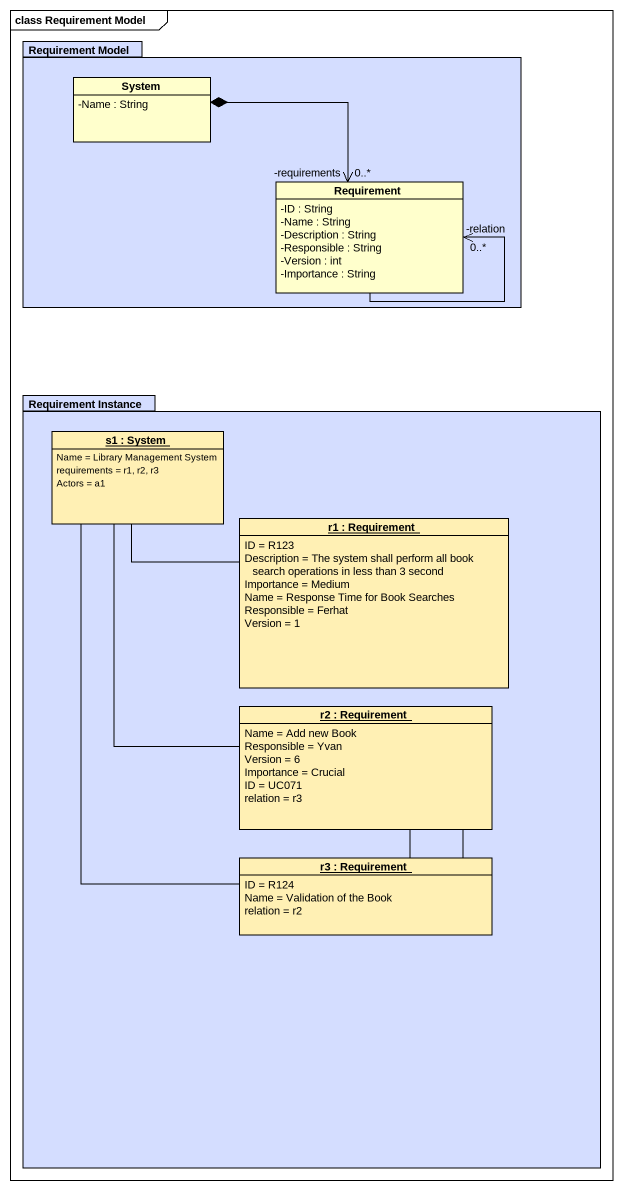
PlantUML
@startuml
mainframe class Requirement Model
hide circle
hide empty members
skinparam classAttributeIconSize 0
package "Requirement Model" as Requirement_Model #D4DDFF {
  class System {
    -Name : String
  }
  class Requirement {
    -ID : String
    -Name : String
    -Description : String
    -Responsible : String
    -Version : int
    -Importance : String
  }
}
package "Requirement Instance" as Requirement_Instance #D4DDFF {
  object "s1 : System" as s1 #FFF0B4 {
    Name = Library Management System
    requirements = r1, r2, r3
    Actors = a1
  }
  object "r1 : Requirement" as r1 #FFF0B4 {
    ID = R123
    Description = The system shall perform all book search operations in less than 3 second
    Importance = Medium
    Name = Response Time for Book Searches
    Responsible = Ferhat
    Version = 1
  }
  object "r2 : Requirement" as r2 #FFF0B4 {
    Name = Add new Book
    Responsible = Yvan
    Version = 6
    Importance = Crucial
    ID = UC071
    relation = r3
  }
  object "r3 : Requirement" as r3 #FFF0B4 {
    ID = R124
    Name = Validation of the Book
    relation = r2
  }
}
System *-right-> "-requirements\n0..*" Requirement
Requirement --> "-relation\n0..*" Requirement
s1 -right- r1
s1 -- r2
s1 -- r3
r2 -- r3
r3 -up- r2
@enduml
